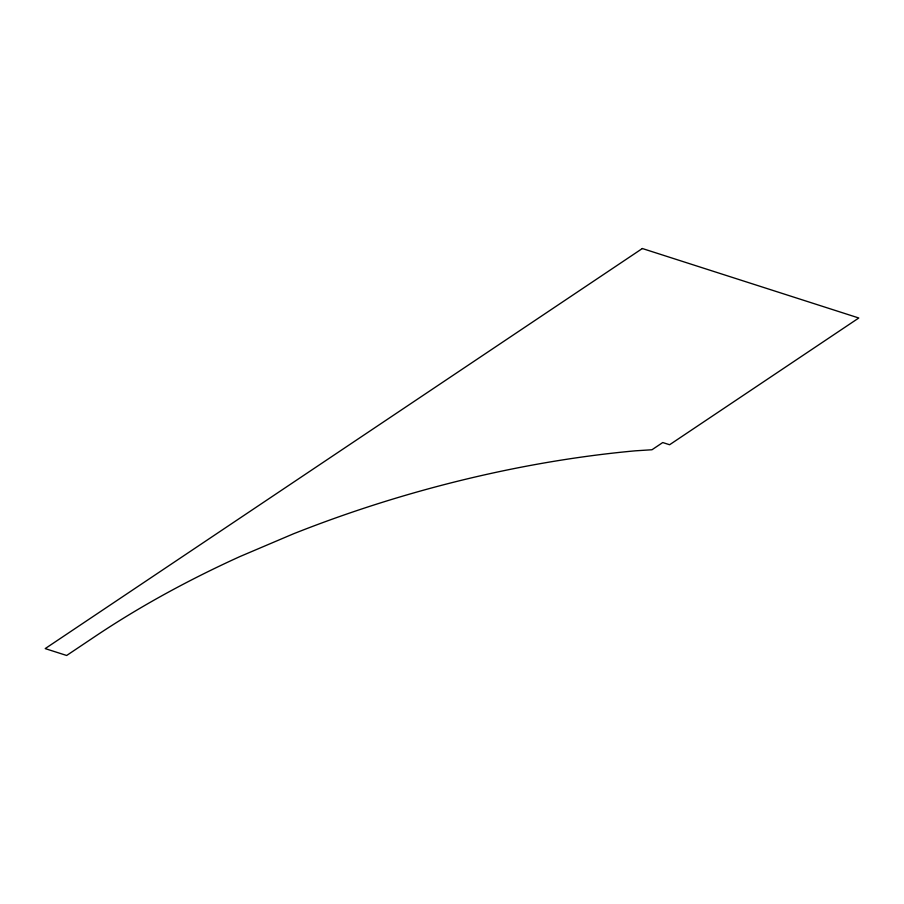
<?xml version="1.0" encoding="UTF-8"?>
<svg xmlns="http://www.w3.org/2000/svg" width="904" height="904" viewBox="0 0 904 904"><rect width="100%" height="100%" fill="white"/><g stroke="black" fill="none" stroke-linecap="round" stroke-linejoin="round"><path stroke-width="1.36" d="M642.337 248.521L45.2 648.597L66.659 655.479L95.327 636.28A597.013 275.663 -16.4 0 1 239.809 556.615L293.484 533.801A597.013 275.663 -16.4 0 1 635.297 450.825L651.987 449.751L662.745 442.542L669.604 444.745L858.8 317.993L642.337 248.521"/></g></svg>
